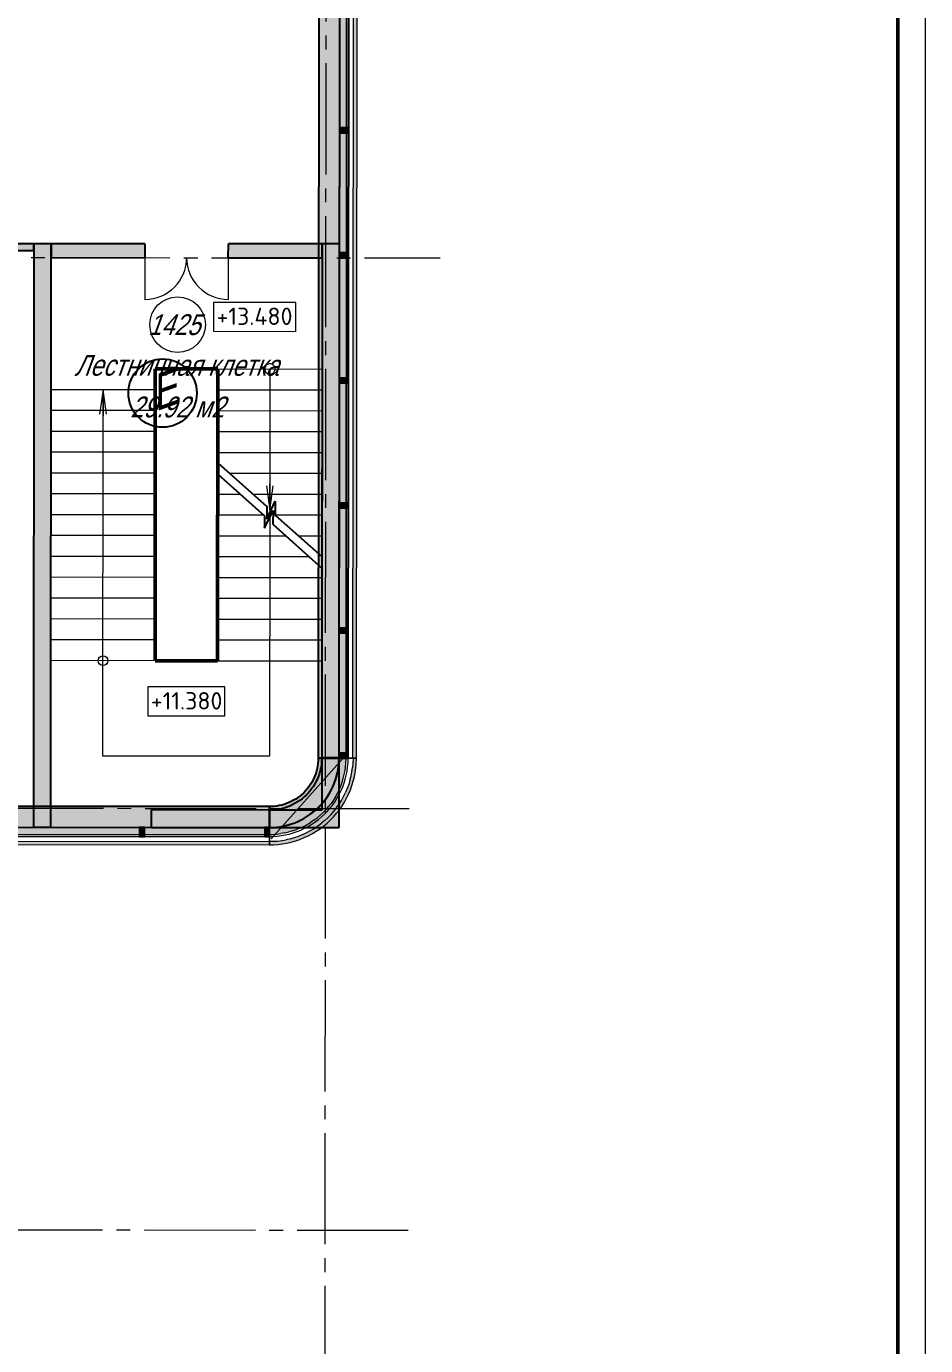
# Model space of a CAD drawing. Header units: millimetres. Extents: x 1949 to 134543, y 1145 to 48705.
# Drawn here: x 128072 to 134543, y 20622 to 30117 of the extents above; entities that cross this region are included whole.
import ezdxf

# ---------------------------------------------------------------- set-up
doc = ezdxf.new("R2010")
doc.units = ezdxf.units.MM
doc.linetypes.add('LTYPE_5', pattern=[1100, 800, -100, 100, -100])
for name, color, linetype, lineweight, true_color in [('Лестница', 18, 'Continuous', 25, 0x000000), ('Общий01', 18, 'Continuous', 13, 0x000000), ('Общий02', 18, 'Continuous', 18, 0x000000), ('Общий03', 18, 'Continuous', 25, 0x000000), ('Стена', 18, 'Continuous', 50, 0x000000), ('Текст_1_10', 18, 'Continuous', 25, 0x000000)]:
    doc.layers.add(name, color=color, linetype=linetype, lineweight=lineweight, true_color=true_color)
doc.layers.add('Оси', color=30, linetype='LTYPE_5', lineweight=9)
doc.styles.add('ARIALUNICODEMS', font='ARIALUNI.ttf')
doc.styles.add('ISOCPEUR', font='isocpeur.ttf')

# ---------------------------------------------------------------- blocks, each defined once
blk = doc.blocks.new('*U221')
at = {"lineweight": 0}
blk.add_lwpolyline([(-836, -5), (5, -5), (5, 1184), (-836, 1184)], close=True, dxfattribs=at)
at = {"color": 0, "linetype": 'Continuous', "lineweight": 50}
blk.add_lwpolyline([(-816, 1179), (0, 1179), (0, 0), (-816, 0)], close=True, dxfattribs=at)

msp = doc.modelspace()

# ---------------------------------------------------------------- hatches: boundary and pattern name
at = {"layer": 'Общий01', "linetype": 'Continuous', "lineweight": 5}
for points in [[(130186.3, 42051.3), (130172.7, 24851.3), (130322.7, 24851.2), (130336.3, 42051.2)], [(130336.3, 42051.2), (130322.7, 24851.2), (130372.7, 24851.2), (130386.3, 42051.2)], [(130436.3, 42051.1), (130422.7, 24851.1), (130447.7, 24851.1), (130461.3, 42051.1)], [(128125.6, 28553), (128122.3, 24353), (128247.3, 24352.9), (128250.6, 28552.9)], [(130200.6, 28551.3), (130197.7, 24851.4), (130322.7, 24851.3), (130325.6, 28551.2)], [(130422.8, 24851.1), (130422.9, 24845.9), (130421.7, 24814.5), (130419, 24783.2), (130414.6, 24752.1), (130408.6, 24721.3), (130400.9, 24690.8), (130391.7, 24660.7), (130381, 24631.2), (130368.7, 24602.3), (130354.9, 24574.1), (130339.6, 24546.6), (130322.9, 24520), (130304.9, 24494.2), (130285.5, 24469.5), (130264.9, 24445.8), (130243, 24423.2), (130220, 24401.8), (130196, 24381.6), (130170.8, 24362.7), (130144.8, 24345.2), (130117.8, 24329), (130090.1, 24314.3), (130061.6, 24301), (130032.4, 24289.3), (130002.7, 24279.1), (129972.5, 24270.4), (129941.9, 24263.4), (129910.9, 24257.9), (129879.7, 24254.1), (129848.4, 24252), (129822.2, 24251.5), (129822.2, 24226.5), (129849.5, 24227), (129882.1, 24229.2), (129914.6, 24233.2), (129946.9, 24238.9), (129978.8, 24246.2), (130010.2, 24255.2), (130041.2, 24265.8), (130071.5, 24278.1), (130101.2, 24291.9), (130130.1, 24307.2), (130158.2, 24324.1), (130185.3, 24342.3), (130211.5, 24362), (130236.6, 24383), (130260.6, 24405.3), (130283.3, 24428.9), (130304.8, 24453.6), (130325, 24479.3), (130343.8, 24506.1), (130361.1, 24533.9), (130377, 24562.5), (130391.4, 24591.9), (130404.2, 24622), (130415.4, 24652.8), (130425, 24684.1), (130433, 24715.8), (130439.2, 24747.9), (130443.8, 24780.4), (130446.7, 24813), (130447.9, 24845.7), (130447.8, 24851.1)], [(130172.7, 24851.3), (130172.8, 24848.3), (130172.1, 24830), (130170.5, 24811.7), (130168, 24793.6), (130164.4, 24775.6), (130160, 24757.8), (130154.6, 24740.3), (130148.3, 24723), (130141.2, 24706.2), (130133.1, 24689.7), (130124.2, 24673.7), (130114.5, 24658.1), (130104, 24643.1), (130092.7, 24628.7), (130080.6, 24614.9), (130067.9, 24601.7), (130054.5, 24589.2), (130040.4, 24577.4), (130025.8, 24566.4), (130010.6, 24556.2), (129994.9, 24546.8), (129978.7, 24538.2), (129962, 24530.4), (129945, 24523.6), (129927.7, 24517.6), (129910.1, 24512.6), (129892.2, 24508.5), (129874.2, 24505.3), (129856, 24503.1), (129837.7, 24501.8), (129822.4, 24501.6), (129822.3, 24351.5), (129844.1, 24351.9), (129870.2, 24353.7), (129896.2, 24356.9), (129922, 24361.4), (129947.5, 24367.3), (129972.7, 24374.5), (129997.5, 24383), (130021.8, 24392.8), (130045.5, 24403.8), (130068.6, 24416.1), (130091.1, 24429.6), (130112.8, 24444.2), (130133.7, 24459.9), (130153.8, 24476.8), (130173, 24494.6), (130191.2, 24513.4), (130208.4, 24533.2), (130224.5, 24553.8), (130239.6, 24575.2), (130253.4, 24597.4), (130266.2, 24620.3), (130277.7, 24643.8), (130287.9, 24667.9), (130296.9, 24692.5), (130304.6, 24717.6), (130310.9, 24743), (130315.9, 24768.7), (130319.6, 24794.6), (130321.9, 24820.7), (130322.8, 24846.9), (130322.8, 24851.2)], [(130322.8, 24851.2), (130322.8, 24846.9), (130321.9, 24820.7), (130319.6, 24794.6), (130315.9, 24768.7), (130310.9, 24743), (130304.6, 24717.6), (130296.9, 24692.5), (130287.9, 24667.9), (130277.7, 24643.8), (130266.2, 24620.3), (130253.4, 24597.4), (130239.6, 24575.2), (130224.5, 24553.8), (130208.4, 24533.2), (130191.2, 24513.4), (130173, 24494.6), (130153.8, 24476.8), (130133.7, 24459.9), (130112.8, 24444.2), (130091.1, 24429.6), (130068.6, 24416.1), (130045.5, 24403.8), (130021.8, 24392.8), (129997.5, 24383), (129972.7, 24374.5), (129947.5, 24367.3), (129922, 24361.4), (129896.2, 24356.9), (129870.2, 24353.7), (129844.1, 24351.9), (129822.3, 24351.5), (129822.3, 24301.5), (129846.3, 24301.9), (129875, 24303.9), (129903.6, 24307.4), (129932, 24312.4), (129960, 24318.9), (129987.7, 24326.8), (130015, 24336.1), (130041.7, 24346.9), (130067.8, 24359), (130093.2, 24372.5), (130117.9, 24387.4), (130141.8, 24403.5), (130164.8, 24420.8), (130186.9, 24439.3), (130208, 24458.9), (130228, 24479.6), (130246.9, 24501.3), (130264.7, 24524), (130281.2, 24547.6), (130296.5, 24572), (130310.5, 24597.2), (130323.2, 24623.1), (130334.4, 24649.6), (130344.3, 24676.6), (130352.7, 24704.2), (130359.7, 24732.1), (130365.3, 24760.4), (130369.3, 24788.9), (130371.8, 24817.6), (130372.9, 24846.4), (130372.8, 24851.2)], [(129822.8, 24351.6), (129844.7, 24352), (129870.8, 24353.8), (129896.8, 24357), (129922.6, 24361.6), (129948.1, 24367.5), (129973.2, 24374.8), (129998, 24383.3), (130022.3, 24393.1), (130046, 24404.2), (130069.1, 24416.5), (130091.5, 24430.1), (130113.2, 24444.7), (130134.1, 24460.5), (130154.2, 24477.4), (130173.3, 24495.2), (130191.5, 24514.1), (130208.7, 24533.9), (130224.8, 24554.5), (130239.8, 24576), (130253.6, 24598.2), (130266.3, 24621.1), (130277.7, 24644.7), (130288, 24668.8), (130296.9, 24693.4), (130304.5, 24718.5), (130310.8, 24743.9), (130315.8, 24769.6), (130319.4, 24795.5), (130321.7, 24821.6), (130322.6, 24847.8), (130322.5, 24852.2), (130197.5, 24852), (130197.5, 24848.8), (130196.9, 24829.1), (130195.2, 24809.6), (130192.5, 24790.1), (130188.7, 24770.8), (130184, 24751.8), (130178.3, 24733), (130171.6, 24714.5), (130163.9, 24696.4), (130155.3, 24678.8), (130145.8, 24661.6), (130135.4, 24644.9), (130124.2, 24628.8), (130112.1, 24613.3), (130099.2, 24598.5), (130085.6, 24584.3), (130071.2, 24570.9), (130056.2, 24558.3), (130040.5, 24546.5), (130024.3, 24535.5), (130007.4, 24525.3), (129990.1, 24516.1), (129972.3, 24507.8), (129954.1, 24500.4), (129935.5, 24494), (129916.6, 24488.5), (129897.5, 24484.1), (129878.2, 24480.7), (129858.7, 24478.3), (129839.1, 24476.9), (129822.7, 24476.6)], [(130322.3, 24351.2), (130322.7, 24851.3), (130197.7, 24851.4), (130197.3, 24351.3)], [(129822.4, 24501.6), (124172.4, 24506.1), (124172.3, 24356.1), (129822.3, 24351.6)], [(128972.3, 24352.3), (129822.3, 24351.6), (129822.4, 24476.6), (128972.4, 24477.3)], [(129822.3, 24351.6), (130197.3, 24351.3), (130197.4, 24476.3), (129822.4, 24476.6)], [(129822.3, 24351.6), (124322.3, 24356), (124322.3, 24306), (129822.3, 24301.6)], [(129822.2, 24251.6), (124422.2, 24255.9), (124422.2, 24230.9), (129822.2, 24226.6)]]:
    msp.add_hatch(color=252, dxfattribs=at).paths.add_polyline_path(points)
at = {"layer": 'Общий02', "linetype": 'Continuous', "lineweight": 5}
for points in [[(130326.3, 29386.2), (130326.2, 29351.2), (130391.2, 29351.2), (130391.3, 29386.2)], [(130325.6, 28486.2), (130325.5, 28451.2), (130390.5, 28451.2), (130390.6, 28486.2)], [(130324.8, 27586.2), (130324.8, 27551.2), (130389.8, 27551.2), (130389.8, 27586.2)], [(130324.1, 26686.2), (130324.1, 26651.2), (130389.1, 26651.2), (130389.1, 26686.2)], [(130323.4, 25786.2), (130323.4, 25751.2), (130388.4, 25751.2), (130388.4, 25786.2)], [(130322.7, 24886.2), (130322.7, 24851.2), (130387.7, 24851.2), (130387.7, 24886.2)], [(128922.3, 24352.3), (128887.3, 24352.4), (128887.2, 24287.4), (128922.2, 24287.3)], [(129822.3, 24351.6), (129787.3, 24351.7), (129787.2, 24286.7), (129822.2, 24286.6)]]:
    msp.add_hatch(color=252, dxfattribs=at).paths.add_polyline_path(points)
at = {"layer": 'Стена', "linetype": 'Continuous', "lineweight": 5}
h = msp.add_hatch(color=252, dxfattribs=at)
h.paths.add_polyline_path([(128125.6, 28553), (127550.9, 28553.4), (127550.9, 28503.4), (128125.6, 28503)])
h.paths.add_polyline_path([(127100.9, 28503.8), (127100.9, 28553.8), (127025.6, 28553.8), (127025.6, 28503.8)])
h = msp.add_hatch(color=252, dxfattribs=at)
h.paths.add_polyline_path([(129525.5, 28451.9), (130200.5, 28451.3), (130200.6, 28551.3), (129525.6, 28551.9)])
h.paths.add_polyline_path([(128925.5, 28452.3), (128925.6, 28552.3), (128250.6, 28552.9), (128250.5, 28452.9)])

# ---------------------------------------------------------------- linework, layer by layer
at = {"layer": 'Лестница', "color": 252, "linetype": 'Continuous', "lineweight": 50}
for p, q in [((128998.2, 25551.8), (128999.9, 27651.8)), ((129449.9, 27651.4), (128999.9, 27651.8)), ((129449.9, 27651.4), (129448.2, 25551.4)), ((128998.2, 25551.8), (129448.2, 25551.4))]:
    msp.add_line(p, q, dxfattribs=at)
at = {"layer": 'Лестница', "color": 252, "linetype": 'Continuous', "lineweight": 13}
for p, q in [((129449.9, 27651.4), (130199.9, 27650.8)), ((129787.8, 27656.3), (129787.4, 27650.2)), ((129787.4, 27651.2), (129787.4, 27651.2)), ((129787.4, 27650.2), (129788.1, 27644.2)), ((129789.1, 27662.3), (129787.8, 27656.3)), ((129788.1, 27644.2), (129789.7, 27638.3)), ((129791.4, 27668), (129789.1, 27662.3)), ((129789.7, 27638.3), (129792.2, 27632.7)), ((129794.6, 27673.2), (129791.4, 27668)), ((129792.2, 27632.7), (129795.7, 27627.6)), ((129798.6, 27677.8), (129794.6, 27673.2)), ((129803.3, 27681.8), (129798.6, 27677.8)), ((129808.5, 27684.9), (129803.3, 27681.8)), ((129814.3, 27687.1), (129808.5, 27684.9)), ((129820.2, 27688.3), (129814.3, 27687.1)), ((129826.4, 27688.6), (129820.2, 27688.3)), ((129824.9, 27651.1), (129824.1, 26636.1)), ((129824.9, 27688.6), (129824.9, 27688.6)), ((129832.4, 27687.9), (129826.4, 27688.6)), ((129838.3, 27686.2), (129832.4, 27687.9)), ((129843.8, 27683.5), (129838.3, 27686.2)), ((129848.8, 27680), (129843.8, 27683.5)), ((129853.2, 27675.7), (129848.8, 27680)), ((129856.8, 27670.8), (129853.2, 27675.7)), ((129856, 27630.2), (129859, 27635.6)), ((129859.6, 27665.3), (129856.8, 27670.8)), ((129859, 27635.6), (129861.1, 27641.3)), ((129861.5, 27659.5), (129859.6, 27665.3)), ((129861.1, 27641.3), (129862.2, 27647.3)), ((129862.3, 27653.4), (129861.5, 27659.5)), ((129862.2, 27647.3), (129862.3, 27653.4)), ((129862.4, 27651.1), (129862.4, 27651.1)), ((130197.4, 24500.8), (130199.9, 27650.8)), ((130198.8, 26218.7), (130199.9, 27650.8)), ((129795.7, 27627.6), (129799.9, 27623.2)), ((129799.9, 27623.2), (129804.8, 27619.5)), ((129804.8, 27619.5), (129810.2, 27616.6)), ((129810.2, 27616.6), (129816, 27614.7)), ((129816, 27614.7), (129822, 27613.7)), ((129822, 27613.7), (129824.9, 27613.6)), ((129824.9, 27613.6), (129831, 27614.1)), ((129824.9, 27613.6), (129824.9, 27613.6)), ((129831, 27614.1), (129836.9, 27615.6)), ((129836.9, 27615.6), (129842.5, 27618)), ((129842.5, 27618), (129847.7, 27621.3)), ((129847.7, 27621.3), (129852.2, 27625.4)), ((129852.2, 27625.4), (129856, 27630.2)), ((128999.8, 27501.8), (128249.8, 27502.4)), ((128624.8, 27502.1), (128599.6, 27327.1)), ((128622.7, 24864.6), (128624.8, 27502.1)), ((128624.8, 27502.1), (128624.6, 27314.6)), ((128624.8, 27502.1), (128624.8, 27502.1)), ((128649.6, 27327.1), (128624.8, 27502.1)), ((129449.8, 27501.4), (130199.8, 27500.8)), ((128999.7, 27351.8), (128249.7, 27352.4)), ((129449.7, 27351.4), (130199.7, 27350.8)), ((128999.5, 27201.8), (128249.5, 27202.4)), ((129449.5, 27201.4), (130199.5, 27200.8)), ((128999.4, 27051.8), (128249.4, 27052.4)), ((129449.4, 27051.4), (130199.4, 27050.8)), ((128999.3, 26901.8), (128249.3, 26902.4)), ((129533.2, 26901.4), (130199.3, 26900.8)), ((129799.2, 26811.2), (129824.1, 26636.1)), ((129824.1, 26636.1), (129824.2, 26823.6)), ((129824.1, 26636.1), (129849.2, 26811.1)), ((128999.2, 26751.8), (128249.2, 26752.4)), ((129449.2, 26751.4), (129609.9, 26751.3)), ((129701, 26751.2), (130199.2, 26750.8)), ((128999.1, 26601.8), (128249.1, 26602.4)), ((129449.1, 26601.4), (129779.4, 26601.2)), ((129801.6, 26601.1), (129816, 26601.1)), ((129824.1, 26636.1), (129824.1, 26636.1)), ((129863.1, 26601.1), (130199.1, 26600.8)), ((129824.1, 26585.2), (129822.7, 24863.6)), ((128999, 26451.8), (128249, 26452.4)), ((129449, 26451.4), (129939.1, 26451)), ((130030.1, 26451), (130199, 26450.8)), ((128998.8, 26301.8), (128248.8, 26302.4)), ((129448.8, 26301.4), (130106.9, 26300.9)), ((128998.7, 26151.8), (128248.7, 26152.4)), ((129448.7, 26151.4), (130198.7, 26150.8)), ((128998.6, 26001.8), (128248.6, 26002.4)), ((129448.6, 26001.4), (130198.6, 26000.8)), ((128998.5, 25851.8), (128248.5, 25852.4)), ((129448.5, 25851.4), (130198.5, 25850.8)), ((128998.4, 25701.8), (128248.4, 25702.4)), ((129448.4, 25701.4), (130198.4, 25700.8)), ((128998.2, 25551.8), (128248.2, 25552.4)), ((129448.2, 25551.4), (130198.2, 25550.8)), ((129822.7, 24863.6), (128622.7, 24864.6))]:
    msp.add_line(p, q, dxfattribs=at)
at = {"layer": 'Лестница', "color": 252, "linetype": 'Continuous', "lineweight": 25}
for p, q in [((129449.4, 26976.4), (129801.6, 26661.1)), ((129449.3, 26894.2), (129785.5, 26595)), ((129801.5, 26571.1), (129863.2, 26699.2)), ((129863.2, 26699.2), (129863.1, 26599.6)), ((129785.5, 26505), (129847.1, 26633)), ((129785.5, 26595), (129785.5, 26505)), ((129801.6, 26661.1), (129801.5, 26571.1)), ((129847.1, 26633), (129847, 26533.4)), ((129863.1, 26599.6), (130198.8, 26300.8)), ((129847, 26533.4), (130198.8, 26218.7))]:
    msp.add_line(p, q, dxfattribs=at)
at = {"layer": 'Лестница', "color": 252, "linetype": 'Continuous', "lineweight": 13}
msp.add_circle((128623.2, 25552.1), 35, dxfattribs=at)
at = {"layer": 'Общий01', "color": 252, "linetype": 'LTYPE_5', "lineweight": 5}
for p, q in [((130237.1, 43051.3), (130210.6, 9551.3)), ((103005.5, 28472.8), (131050.5, 28450.7)), ((130827, 24485.2), (103007, 24507.1)), ((130820, 21450.8), (103000, 21472.8))]:
    msp.add_line(p, q, dxfattribs=at)
at = {"layer": 'Общий01', "color": 252, "linetype": 'Continuous', "lineweight": 25}
for p, q in [((130186.3, 42051.3), (130172.7, 24851.3)), ((130322.7, 24851.2), (130336.3, 42051.2)), ((128125.6, 28553), (128122.3, 24353)), ((128250.6, 28552.9), (128125.6, 28553)), ((128247.3, 24352.9), (128250.6, 28552.9)), ((130200.6, 28551.3), (130197.7, 24851.4)), ((130325.6, 28551.2), (130200.6, 28551.3)), ((130322.7, 24851.3), (130325.6, 28551.2)), ((130168, 24793.6), (130164.4, 24775.6)), ((130170.5, 24811.7), (130168, 24793.6)), ((130172.1, 24830), (130170.5, 24811.7)), ((130172.8, 24848.3), (130172.1, 24830)), ((130172.7, 24851.3), (130172.7, 24851.3)), ((130172.7, 24851.3), (130322.7, 24851.2)), ((130172.7, 24851.3), (130172.8, 24848.3)), ((130322.8, 24851.2), (130172.7, 24851.3)), ((130192.5, 24790.1), (130188.7, 24770.8)), ((130195.2, 24809.6), (130192.5, 24790.1)), ((130196.9, 24829.1), (130195.2, 24809.6)), ((130197.5, 24848.8), (130196.9, 24829.1)), ((130197.7, 24851.4), (130197.4, 24476.3)), ((130322.5, 24852.2), (130197.5, 24852)), ((130197.5, 24852), (130197.5, 24848.8)), ((130315.8, 24769.6), (130319.4, 24795.5)), ((130315.9, 24768.7), (130319.6, 24794.6)), ((130319.4, 24795.5), (130321.7, 24821.6)), ((130319.6, 24794.6), (130321.9, 24820.7)), ((130321.7, 24821.6), (130322.6, 24847.8)), ((130321.9, 24820.7), (130322.8, 24846.9)), ((130322.3, 24351.2), (130322.7, 24851.3)), ((130322.6, 24847.8), (130322.5, 24852.2)), ((130322.8, 24851.2), (130322.7, 24851.2)), ((130322.8, 24846.9), (130322.8, 24851.2)), ((130133.1, 24689.7), (130124.2, 24673.7)), ((130141.2, 24706.2), (130133.1, 24689.7)), ((130148.3, 24723), (130141.2, 24706.2)), ((130154.6, 24740.3), (130148.3, 24723)), ((130160, 24757.8), (130154.6, 24740.3)), ((130163.9, 24696.4), (130155.3, 24678.8)), ((130164.4, 24775.6), (130160, 24757.8)), ((130171.6, 24714.5), (130163.9, 24696.4)), ((130178.3, 24733), (130171.6, 24714.5)), ((130184, 24751.8), (130178.3, 24733)), ((130188.7, 24770.8), (130184, 24751.8)), ((130287.9, 24667.9), (130296.9, 24692.5)), ((130288, 24668.8), (130296.9, 24693.4)), ((130296.9, 24693.4), (130304.5, 24718.5)), ((130296.9, 24692.5), (130304.6, 24717.6)), ((130304.5, 24718.5), (130310.8, 24743.9)), ((130304.6, 24717.6), (130310.9, 24743)), ((130310.8, 24743.9), (130315.8, 24769.6)), ((130310.9, 24743), (130315.9, 24768.7)), ((130067.9, 24601.7), (130054.5, 24589.2)), ((130080.6, 24614.9), (130067.9, 24601.7)), ((130092.7, 24628.7), (130080.6, 24614.9)), ((130099.2, 24598.5), (130085.6, 24584.3)), ((130104, 24643.1), (130092.7, 24628.7)), ((130112.1, 24613.3), (130099.2, 24598.5)), ((130114.5, 24658.1), (130104, 24643.1)), ((130124.2, 24628.8), (130112.1, 24613.3)), ((130124.2, 24673.7), (130114.5, 24658.1)), ((130135.4, 24644.9), (130124.2, 24628.8)), ((130145.8, 24661.6), (130135.4, 24644.9)), ((130155.3, 24678.8), (130145.8, 24661.6)), ((130239.6, 24575.2), (130253.4, 24597.4)), ((130239.8, 24576), (130253.6, 24598.2)), ((130253.4, 24597.4), (130266.2, 24620.3)), ((130253.6, 24598.2), (130266.3, 24621.1)), ((130266.2, 24620.3), (130277.7, 24643.8)), ((130266.3, 24621.1), (130277.7, 24644.7)), ((130277.7, 24644.7), (130288, 24668.8)), ((130277.7, 24643.8), (130287.9, 24667.9)), ((129822.4, 24501.6), (124172.4, 24506.1)), ((129822.3, 24351.6), (129822.4, 24501.6)), ((129822.4, 24501.6), (129822.3, 24351.5)), ((129837.7, 24501.8), (129822.4, 24501.6)), ((129822.4, 24501.6), (129822.4, 24501.6)), ((129856, 24503.1), (129837.7, 24501.8)), ((129874.2, 24505.3), (129856, 24503.1)), ((129892.2, 24508.5), (129874.2, 24505.3)), ((129910.1, 24512.6), (129892.2, 24508.5)), ((129927.7, 24517.6), (129910.1, 24512.6)), ((129945, 24523.6), (129927.7, 24517.6)), ((129954.1, 24500.4), (129935.5, 24494)), ((129962, 24530.4), (129945, 24523.6)), ((129972.3, 24507.8), (129954.1, 24500.4)), ((129978.7, 24538.2), (129962, 24530.4)), ((129990.1, 24516.1), (129972.3, 24507.8)), ((129994.9, 24546.8), (129978.7, 24538.2)), ((130007.4, 24525.3), (129990.1, 24516.1)), ((130010.6, 24556.2), (129994.9, 24546.8)), ((130024.3, 24535.5), (130007.4, 24525.3)), ((130025.8, 24566.4), (130010.6, 24556.2)), ((130040.5, 24546.5), (130024.3, 24535.5)), ((130040.4, 24577.4), (130025.8, 24566.4)), ((130054.5, 24589.2), (130040.4, 24577.4)), ((130056.2, 24558.3), (130040.5, 24546.5)), ((130071.2, 24570.9), (130056.2, 24558.3)), ((130085.6, 24584.3), (130071.2, 24570.9)), ((130173, 24494.6), (130191.2, 24513.4)), ((130173.3, 24495.2), (130191.5, 24514.1)), ((130191.2, 24513.4), (130208.4, 24533.2)), ((130191.5, 24514.1), (130208.7, 24533.9)), ((130208.4, 24533.2), (130224.5, 24553.8)), ((130208.7, 24533.9), (130224.8, 24554.5)), ((130224.5, 24553.8), (130239.6, 24575.2)), ((130224.8, 24554.5), (130239.8, 24576)), ((128972.3, 24352.3), (128972.4, 24477.3)), ((129822.4, 24476.6), (128972.4, 24477.3)), ((130197.4, 24476.3), (129822.4, 24476.6)), ((129839.1, 24476.9), (129822.7, 24476.6)), ((129822.7, 24476.6), (129822.8, 24351.6)), ((129858.7, 24478.3), (129839.1, 24476.9)), ((129878.2, 24480.7), (129858.7, 24478.3)), ((129897.5, 24484.1), (129878.2, 24480.7)), ((129916.6, 24488.5), (129897.5, 24484.1)), ((129935.5, 24494), (129916.6, 24488.5)), ((130021.8, 24392.8), (130045.5, 24403.8)), ((130022.3, 24393.1), (130046, 24404.2)), ((130045.5, 24403.8), (130068.6, 24416.1)), ((130046, 24404.2), (130069.1, 24416.5)), ((130068.6, 24416.1), (130091.1, 24429.6)), ((130069.1, 24416.5), (130091.5, 24430.1)), ((130091.1, 24429.6), (130112.8, 24444.2)), ((130091.5, 24430.1), (130113.2, 24444.7)), ((130112.8, 24444.2), (130133.7, 24459.9)), ((130113.2, 24444.7), (130134.1, 24460.5)), ((130133.7, 24459.9), (130153.8, 24476.8)), ((130134.1, 24460.5), (130154.2, 24477.4)), ((130153.8, 24476.8), (130173, 24494.6)), ((130154.2, 24477.4), (130173.3, 24495.2)), ((124172.3, 24356.1), (129822.3, 24351.6)), ((128122.3, 24353), (128247.3, 24352.9)), ((128972.3, 24352.3), (129822.3, 24351.6)), ((129822.3, 24351.5), (129844.1, 24351.9)), ((129822.3, 24351.6), (129822.3, 24351.5)), ((129822.3, 24351.6), (130197.3, 24351.3)), ((129822.8, 24351.6), (129844.7, 24352)), ((129844.1, 24351.9), (129870.2, 24353.7)), ((129844.7, 24352), (129870.8, 24353.8)), ((129870.2, 24353.7), (129896.2, 24356.9)), ((129870.8, 24353.8), (129896.8, 24357)), ((129896.2, 24356.9), (129922, 24361.4)), ((129896.8, 24357), (129922.6, 24361.6)), ((129922, 24361.4), (129947.5, 24367.3)), ((129922.6, 24361.6), (129948.1, 24367.5)), ((129947.5, 24367.3), (129972.7, 24374.5)), ((129948.1, 24367.5), (129973.2, 24374.8)), ((129972.7, 24374.5), (129997.5, 24383)), ((129973.2, 24374.8), (129998, 24383.3)), ((129997.5, 24383), (130021.8, 24392.8)), ((129998, 24383.3), (130022.3, 24393.1)), ((130197.3, 24351.3), (130322.3, 24351.2))]:
    msp.add_line(p, q, dxfattribs=at)
at = {"layer": 'Общий01', "color": 252, "linetype": 'Continuous', "lineweight": 13}
for p, q in [((130336.3, 42051.2), (130322.7, 24851.2)), ((130372.7, 24851.2), (130386.3, 42051.2)), ((130422.7, 24851.1), (130436.3, 42051.1)), ((130447.7, 24851.1), (130461.3, 42051.1)), ((130319.6, 24794.6), (130315.9, 24768.7)), ((130321.9, 24820.7), (130319.6, 24794.6)), ((130322.8, 24846.9), (130321.9, 24820.7)), ((130322.7, 24851.2), (130322.8, 24851.2)), ((130322.7, 24851.2), (130422.7, 24851.1)), ((130322.8, 24851.2), (130322.8, 24846.9)), ((130372.8, 24851.2), (130322.8, 24851.2)), ((130365.3, 24760.4), (130369.3, 24788.9)), ((130369.3, 24788.9), (130371.8, 24817.6)), ((130371.8, 24817.6), (130372.9, 24846.4)), ((130372.8, 24851.2), (130372.7, 24851.2)), ((130372.7, 24851.2), (130372.8, 24851.2)), ((130372.9, 24846.4), (130372.8, 24851.2)), ((130422.8, 24851.1), (130372.8, 24851.2)), ((130414.6, 24752.1), (130419, 24783.2)), ((130421.7, 24814.5), (130419, 24783.2)), ((130422.9, 24845.9), (130421.7, 24814.5)), ((130422.8, 24851.1), (130422.7, 24851.1)), ((130422.7, 24851.1), (130422.8, 24851.1)), ((130422.7, 24851.1), (130447.7, 24851.1)), ((130422.9, 24845.9), (130422.8, 24851.1)), ((130447.8, 24851.1), (130422.8, 24851.1)), ((130443.8, 24780.4), (130446.7, 24813)), ((130446.7, 24813), (130447.9, 24845.7)), ((130447.8, 24851.1), (130447.7, 24851.1)), ((130447.9, 24845.7), (130447.8, 24851.1)), ((130296.9, 24692.5), (130287.9, 24667.9)), ((130304.6, 24717.6), (130296.9, 24692.5)), ((130310.9, 24743), (130304.6, 24717.6)), ((130315.9, 24768.7), (130310.9, 24743)), ((130344.3, 24676.6), (130352.7, 24704.2)), ((130352.7, 24704.2), (130359.7, 24732.1)), ((130359.7, 24732.1), (130365.3, 24760.4)), ((130400.9, 24690.8), (130391.7, 24660.7)), ((130400.9, 24690.8), (130408.6, 24721.3)), ((130408.6, 24721.3), (130414.6, 24752.1)), ((130425, 24684.1), (130433, 24715.8)), ((130433, 24715.8), (130439.2, 24747.9)), ((130439.2, 24747.9), (130443.8, 24780.4)), ((130253.4, 24597.4), (130239.6, 24575.2)), ((130266.2, 24620.3), (130253.4, 24597.4)), ((130277.7, 24643.8), (130266.2, 24620.3)), ((130287.9, 24667.9), (130277.7, 24643.8)), ((130296.5, 24572), (130310.5, 24597.2)), ((130310.5, 24597.2), (130323.2, 24623.1)), ((130323.2, 24623.1), (130334.4, 24649.6)), ((130334.4, 24649.6), (130344.3, 24676.6)), ((130354.9, 24574.1), (130368.7, 24602.3)), ((130381, 24631.2), (130368.7, 24602.3)), ((130391.7, 24660.7), (130381, 24631.2)), ((130391.4, 24591.9), (130404.2, 24622)), ((130404.2, 24622), (130415.4, 24652.8)), ((130415.4, 24652.8), (130425, 24684.1)), ((130191.2, 24513.4), (130173, 24494.6)), ((130208.4, 24533.2), (130191.2, 24513.4)), ((130224.5, 24553.8), (130208.4, 24533.2)), ((130239.6, 24575.2), (130224.5, 24553.8)), ((130228, 24479.6), (130246.9, 24501.3)), ((130264.7, 24524), (130246.9, 24501.3)), ((130281.2, 24547.6), (130264.7, 24524)), ((130296.5, 24572), (130281.2, 24547.6)), ((130304.9, 24494.2), (130322.9, 24520)), ((130322.9, 24520), (130339.6, 24546.6)), ((130325, 24479.3), (130343.8, 24506.1)), ((130339.6, 24546.6), (130354.9, 24574.1)), ((130343.8, 24506.1), (130361.1, 24533.9)), ((130361.1, 24533.9), (130377, 24562.5)), ((130377, 24562.5), (130391.4, 24591.9)), ((130045.5, 24403.8), (130021.8, 24392.8)), ((130068.6, 24416.1), (130045.5, 24403.8)), ((130091.1, 24429.6), (130068.6, 24416.1)), ((130112.8, 24444.2), (130091.1, 24429.6)), ((130133.7, 24459.9), (130112.8, 24444.2)), ((130141.8, 24403.5), (130117.9, 24387.4)), ((130153.8, 24476.8), (130133.7, 24459.9)), ((130141.8, 24403.5), (130164.8, 24420.8)), ((130173, 24494.6), (130153.8, 24476.8)), ((130186.9, 24439.3), (130164.8, 24420.8)), ((130208, 24458.9), (130186.9, 24439.3)), ((130228, 24479.6), (130208, 24458.9)), ((130243, 24423.2), (130220, 24401.8)), ((130236.6, 24383), (130260.6, 24405.3)), ((130264.9, 24445.8), (130243, 24423.2)), ((130260.6, 24405.3), (130283.3, 24428.9)), ((130264.9, 24445.8), (130285.5, 24469.5)), ((130283.3, 24428.9), (130304.8, 24453.6)), ((130304.9, 24494.2), (130285.5, 24469.5)), ((130304.8, 24453.6), (130325, 24479.3)), ((129822.3, 24351.6), (124322.3, 24356)), ((129822.2, 24251.6), (129822.3, 24351.6)), ((129844.1, 24351.9), (129822.3, 24351.5)), ((129822.3, 24351.5), (129822.3, 24351.6)), ((129822.3, 24351.5), (129822.3, 24301.5)), ((129870.2, 24353.7), (129844.1, 24351.9)), ((129896.2, 24356.9), (129870.2, 24353.7)), ((129875, 24303.9), (129903.6, 24307.4)), ((129922, 24361.4), (129896.2, 24356.9)), ((129932, 24312.4), (129903.6, 24307.4)), ((129947.5, 24367.3), (129922, 24361.4)), ((129932, 24312.4), (129960, 24318.9)), ((129972.7, 24374.5), (129947.5, 24367.3)), ((129987.7, 24326.8), (129960, 24318.9)), ((129997.5, 24383), (129972.7, 24374.5)), ((129987.7, 24326.8), (130015, 24336.1)), ((130021.8, 24392.8), (129997.5, 24383)), ((130041.7, 24346.9), (130015, 24336.1)), ((130067.8, 24359), (130041.7, 24346.9)), ((130061.6, 24301), (130090.1, 24314.3)), ((130067.8, 24359), (130093.2, 24372.5)), ((130090.1, 24314.3), (130117.8, 24329)), ((130093.2, 24372.5), (130117.9, 24387.4)), ((130101.2, 24291.9), (130130.1, 24307.2)), ((130117.8, 24329), (130144.8, 24345.2)), ((130130.1, 24307.2), (130158.2, 24324.1)), ((130144.8, 24345.2), (130170.8, 24362.7)), ((130158.2, 24324.1), (130185.3, 24342.3)), ((130170.8, 24362.7), (130196, 24381.6)), ((130185.3, 24342.3), (130211.5, 24362)), ((130220, 24401.8), (130196, 24381.6)), ((130211.5, 24362), (130236.6, 24383)), ((124322.3, 24306), (129822.3, 24301.6)), ((124372.2, 24255.9), (129822.2, 24251.6)), ((124372.3, 24305.9), (129822.3, 24301.6)), ((124422.2, 24230.9), (129822.2, 24226.6)), ((129822.3, 24301.5), (129822.2, 24251.5)), ((129848.4, 24252), (129822.2, 24251.5)), ((129822.2, 24251.5), (129848.4, 24252)), ((129822.2, 24251.6), (129822.2, 24251.5)), ((129822.2, 24251.5), (129822.2, 24251.6)), ((129822.2, 24226.6), (129822.2, 24251.6)), ((129822.2, 24251.5), (129822.2, 24226.5)), ((129822.2, 24226.5), (129849.5, 24227)), ((129822.2, 24226.6), (129822.2, 24226.5)), ((129822.3, 24301.5), (129846.3, 24301.9)), ((129822.3, 24301.5), (129822.3, 24301.6)), ((129846.3, 24301.9), (129875, 24303.9)), ((129848.4, 24252), (129879.7, 24254.1)), ((129849.5, 24227), (129882.1, 24229.2)), ((129879.7, 24254.1), (129910.9, 24257.9)), ((129882.1, 24229.2), (129914.6, 24233.2)), ((129910.9, 24257.9), (129941.9, 24263.4)), ((129914.6, 24233.2), (129946.9, 24238.9)), ((129972.5, 24270.4), (129941.9, 24263.4)), ((129946.9, 24238.9), (129978.8, 24246.2)), ((129972.5, 24270.4), (130002.7, 24279.1)), ((129978.8, 24246.2), (130010.2, 24255.2)), ((130002.7, 24279.1), (130032.4, 24289.3)), ((130010.2, 24255.2), (130041.2, 24265.8)), ((130061.6, 24301), (130032.4, 24289.3)), ((130041.2, 24265.8), (130071.5, 24278.1)), ((130071.5, 24278.1), (130101.2, 24291.9))]:
    msp.add_line(p, q, dxfattribs=at)
at = {"layer": 'Общий02', "color": 252, "linetype": 'Continuous', "lineweight": 13}
for p, q in [((130322.7, 24851.2), (130336.3, 42051.2)), ((130336.3, 42051), (130322.7, 24851.2)), ((130386.3, 42051.2), (130372.7, 24851.2)), ((130387.7, 24851.4), (130401.3, 42051)), ((129833.5, 24270.4), (130366.9, 24867.3)), ((130319.6, 24794.6), (130315.9, 24768.7)), ((130321.9, 24820.7), (130319.6, 24794.6)), ((130322.8, 24846.9), (130321.9, 24820.7)), ((130372.7, 24851.2), (130322.7, 24851.2)), ((130322.7, 24851.2), (130322.7, 24851.2)), ((130322.7, 24851.2), (130322.7, 24851.2)), ((130322.7, 24851.2), (130322.8, 24851.2)), ((130322.8, 24851.2), (130322.8, 24846.9)), ((130366.9, 24867.3), (130366.9, 24867.3)), ((130372.7, 24851.2), (130372.7, 24851.2)), ((130380, 24757.9), (130384.2, 24787.2)), ((130384.2, 24787.2), (130386.8, 24816.7)), ((130386.8, 24816.7), (130387.8, 24846.2)), ((130387.8, 24851.4), (130387.7, 24851.4)), ((130387.8, 24846.2), (130387.8, 24851.4)), ((130296.9, 24692.5), (130287.9, 24667.9)), ((130304.6, 24717.6), (130296.9, 24692.5)), ((130310.9, 24743), (130304.6, 24717.6)), ((130315.9, 24768.7), (130310.9, 24743)), ((130358.5, 24671.9), (130367.2, 24700.2)), ((130367.2, 24700.2), (130374.4, 24728.9)), ((130374.4, 24728.9), (130380, 24757.9)), ((130253.4, 24597.4), (130239.5, 24575.2)), ((130266.2, 24620.3), (130253.4, 24597.4)), ((130277.6, 24643.8), (130266.2, 24620.3)), ((130287.9, 24667.9), (130277.6, 24643.8)), ((130323.8, 24590.2), (130336.8, 24616.8)), ((130336.8, 24616.8), (130348.4, 24644.1)), ((130348.4, 24644.1), (130358.5, 24671.9)), ((130191.2, 24513.4), (130173, 24494.6)), ((130208.4, 24533.2), (130191.2, 24513.4)), ((130224.5, 24553.8), (130208.4, 24533.2)), ((130239.5, 24575.2), (130224.5, 24553.8)), ((130258.5, 24491.8), (130276.7, 24515.1)), ((130276.7, 24515.1), (130293.7, 24539.3)), ((130293.7, 24539.3), (130309.4, 24564.4)), ((130309.4, 24564.4), (130323.8, 24590.2)), ((130045.5, 24403.8), (130021.8, 24392.8)), ((130068.6, 24416.1), (130045.5, 24403.8)), ((130091.1, 24429.6), (130068.6, 24416.1)), ((130112.8, 24444.2), (130091.1, 24429.6)), ((130133.7, 24459.9), (130112.8, 24444.2)), ((130153.8, 24476.8), (130133.7, 24459.9)), ((130150.5, 24391.2), (130174.2, 24409)), ((130173, 24494.6), (130153.8, 24476.8)), ((130174.2, 24409), (130196.9, 24428)), ((130196.9, 24428), (130218.5, 24448.2)), ((130218.5, 24448.2), (130239.1, 24469.5)), ((130239.1, 24469.5), (130258.5, 24491.8)), ((129822.3, 24351.6), (124322.3, 24356)), ((129822.3, 24351.6), (124322.3, 24356)), ((129822.2, 24286.6), (129822.3, 24351.6)), ((129844.1, 24351.9), (129822.3, 24351.5)), ((129822.3, 24351.5), (129822.3, 24351.6)), ((129822.3, 24351.6), (129822.3, 24301.6)), ((129822.3, 24351.6), (129822.3, 24351.6)), ((129870.2, 24353.7), (129844.1, 24351.9)), ((129896.2, 24356.9), (129870.2, 24353.7)), ((129922, 24361.4), (129896.2, 24356.9)), ((129947.5, 24367.3), (129922, 24361.4)), ((129972.7, 24374.5), (129947.5, 24367.3)), ((129963.8, 24304.3), (129992.2, 24312.5)), ((129997.5, 24383), (129972.7, 24374.5)), ((129992.2, 24312.5), (130020.2, 24322.1)), ((130021.8, 24392.8), (129997.5, 24383)), ((130020.2, 24322.1), (130047.6, 24333.1)), ((130047.6, 24333.1), (130074.5, 24345.6)), ((130074.5, 24345.6), (130100.6, 24359.5)), ((130100.6, 24359.5), (130126, 24374.7)), ((130126, 24374.7), (130150.5, 24391.2)), ((124322.2, 24291), (129822.2, 24286.6)), ((124322.3, 24306), (129822.3, 24301.6)), ((129822.2, 24286.5), (129846.9, 24286.9)), ((129822.2, 24286.6), (129822.2, 24286.5)), ((129822.3, 24301.6), (129822.3, 24301.6)), ((129846.9, 24286.9), (129876.4, 24289)), ((129876.4, 24289), (129905.8, 24292.6)), ((129905.8, 24292.6), (129934.9, 24297.7)), ((129934.9, 24297.7), (129963.8, 24304.3))]:
    msp.add_line(p, q, dxfattribs=at)
at = {"layer": 'Общий02', "color": 252, "linetype": 'Continuous', "lineweight": 25}
for p, q in [((130387.7, 24851.4), (130401.3, 42051)), ((130326.3, 29386.2), (130326.2, 29351.2)), ((130326.2, 29351.2), (130391.2, 29351.2)), ((130391.3, 29386.2), (130326.3, 29386.2)), ((130391.2, 29351.2), (130391.3, 29386.2)), ((130325.6, 28486.2), (130325.5, 28451.2)), ((130390.6, 28486.2), (130325.6, 28486.2)), ((130390.5, 28451.2), (130390.6, 28486.2)), ((130325.5, 28451.2), (130390.5, 28451.2)), ((130324.8, 27586.2), (130324.8, 27551.2)), ((130389.8, 27586.2), (130324.8, 27586.2)), ((130324.8, 27551.2), (130389.8, 27551.2)), ((130389.8, 27551.2), (130389.8, 27586.2)), ((130324.1, 26686.2), (130324.1, 26651.2)), ((130389.1, 26686.2), (130324.1, 26686.2)), ((130389.1, 26651.2), (130389.1, 26686.2)), ((130324.1, 26651.2), (130389.1, 26651.2)), ((130323.4, 25786.2), (130323.4, 25751.2)), ((130388.4, 25786.2), (130323.4, 25786.2)), ((130323.4, 25751.2), (130388.4, 25751.2)), ((130388.4, 25751.2), (130388.4, 25786.2)), ((130322.7, 24886.2), (130322.7, 24851.2)), ((130387.7, 24886.2), (130322.7, 24886.2)), ((130387.7, 24851.2), (130387.7, 24886.2)), ((130322.7, 24851.2), (130387.7, 24851.2)), ((128887.3, 24352.4), (128887.2, 24287.4)), ((128922.3, 24352.3), (128887.3, 24352.4)), ((128922.2, 24287.3), (128922.3, 24352.3)), ((129787.3, 24351.7), (129787.2, 24286.7)), ((129822.3, 24351.6), (129787.3, 24351.7)), ((129822.2, 24286.6), (129822.3, 24351.6)), ((124322.2, 24291), (129822.2, 24286.6)), ((128887.2, 24287.4), (128922.2, 24287.3)), ((129787.2, 24286.7), (129822.2, 24286.6))]:
    msp.add_line(p, q, dxfattribs=at)
at = {"layer": 'Общий03', "color": 252, "linetype": 'Continuous', "lineweight": 25}
msp.add_circle((129052.3, 27477.8), 246, dxfattribs=at)
at = {"layer": 'Оси', "color": 252, "linetype": 'Continuous', "lineweight": 5}
for p, q in [((129419.9, 28131), (129419.7, 27922.6)), ((130011.5, 28130.5), (129419.9, 28131)), ((130011.4, 27922.2), (130011.5, 28130.5)), ((129419.7, 27922.6), (130011.4, 27922.2)), ((128946.9, 25363.2), (128946.8, 25154.9)), ((129501.1, 25362.7), (128946.9, 25363.2)), ((129500.9, 25154.4), (129501.1, 25362.7)), ((128946.8, 25154.9), (129500.9, 25154.4))]:
    msp.add_line(p, q, dxfattribs=at)
at = {"layer": 'Стена', "color": 252, "linetype": 'Continuous', "lineweight": 25}
for p, q in [((128125.6, 28553), (127550.9, 28553.4)), ((127550.9, 28503.4), (128125.6, 28503)), ((128125.6, 28503), (128125.6, 28553)), ((128250.6, 28552.9), (128250.5, 28452.9)), ((128925.6, 28552.3), (128250.6, 28552.9)), ((128925.6, 28552.3), (128925.5, 28452.3)), ((129525.5, 28451.9), (129525.6, 28551.9)), ((130200.6, 28551.3), (129525.6, 28551.9)), ((130200.5, 28451.3), (130200.6, 28551.3)), ((128250.5, 28452.9), (128925.5, 28452.3)), ((129525.5, 28451.9), (130200.5, 28451.3)), ((130447.4, 24501.1), (130447.4, 24501.1))]:
    msp.add_line(p, q, dxfattribs=at)
at = {"layer": 'Стена', "color": 252, "linetype": 'Continuous', "lineweight": 5}
for p, q in [((128925.5, 28452.3), (128925.3, 28152.3)), ((129525.5, 28451.9), (129525.3, 28151.9))]:
    msp.add_line(p, q, dxfattribs=at)
for centre, start, end in [((128925.5, 28452.3), 269.95473, 359.95473), ((129525.5, 28451.9), 179.95473, 269.95473)]:
    msp.add_arc(centre, 300, start, end, dxfattribs=at)
at = {"layer": 'Текст_1_10', "color": 252, "linetype": 'Continuous', "lineweight": 5}
msp.add_circle((129160.3, 27970.5), 200, dxfattribs=at)

# ---------------------------------------------------------------- block references
at = {"xscale": 40, "yscale": 40, "zscale": 40}
msp.add_blockref('*U221', (134343.5, 1345.1), dxfattribs=at)

# ---------------------------------------------------------------- texts
at = {"layer": 'Общий01', "color": 252, "linetype": 'Continuous', "lineweight": 5, "style": 'ARIALUNICODEMS', "oblique": 20, "width": 0.8}
for s, p in [('Лестничная клетка', (128418, 27603.2)), ('29.92 м2', (128818.7, 27302.9))]:
    msp.add_text(s, height=150, rotation=359.95473, dxfattribs=at).set_placement(p)
at = {"layer": 'Общий03', "color": 252, "linetype": 'Continuous', "lineweight": 25, "style": 'ARIALUNICODEMS', "oblique": 20, "width": 0.8}
msp.add_text('Е', height=250, rotation=19.95473, dxfattribs=at).set_placement((129001.8, 27343.8))
at = {"layer": 'Оси', "color": 252, "linetype": 'Continuous', "lineweight": 5, "style": 'ISOCPEUR'}
for s, p in [('+13.480', (129440.6, 27968.5)), ('+11.380', (128967.6, 25200.7))]:
    msp.add_text(s, height=125, rotation=359.95473, dxfattribs=at).set_placement(p)
at = {"layer": 'Текст_1_10', "color": 252, "linetype": 'Continuous', "lineweight": 5, "style": 'ARIALUNICODEMS', "oblique": 20, "width": 0.8}
msp.add_text('1425', height=150, rotation=359.95473, dxfattribs=at).set_placement((128947.2, 27895.6))

doc.saveas('drawing.dxf')
